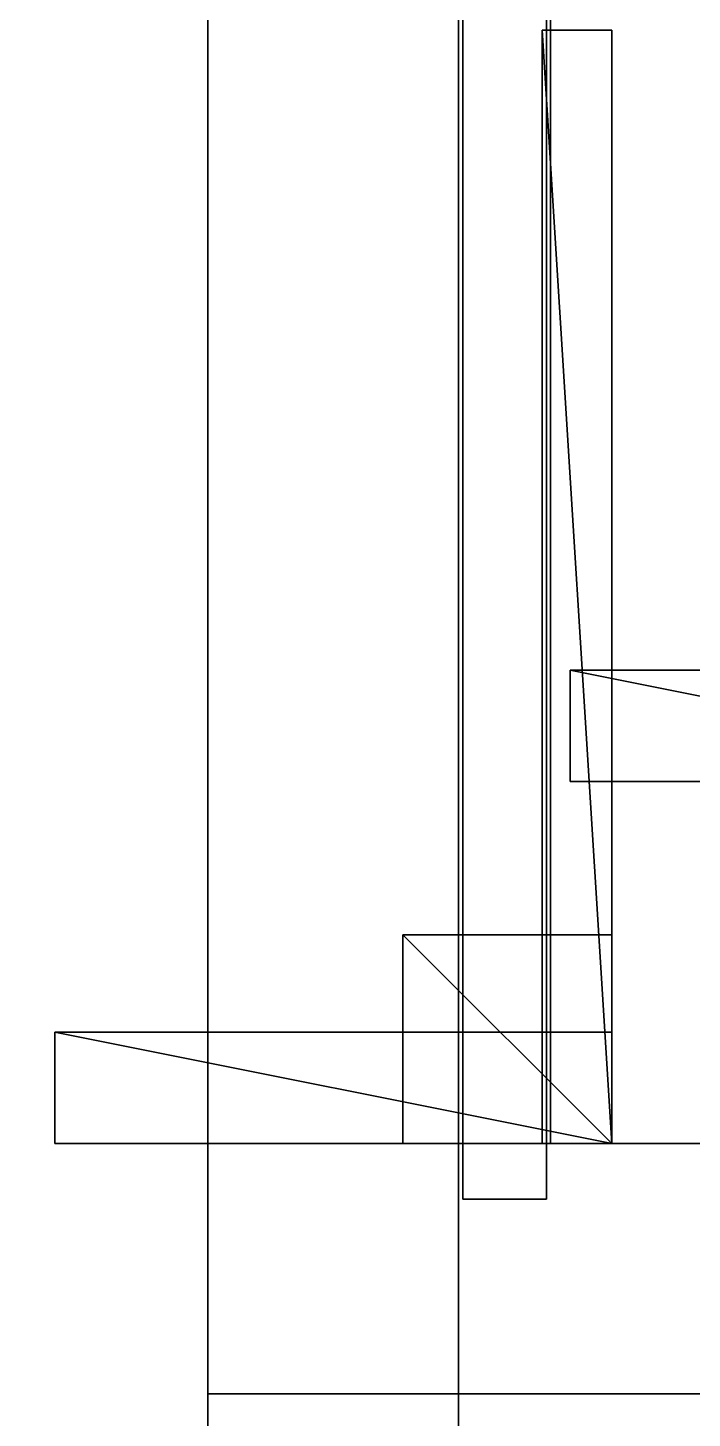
# Model space of a CAD drawing. Extents: x 0 to 3022, y -4615 to 0.
# Drawn here: x 217.1 to 264.8, y -823.1 to -723.2 of the extents above; entities that cross this region are included whole.
import ezdxf

# ---------------------------------------------------------------- set-up
doc = ezdxf.new("R2010")
doc.units = 0
for name, color, linetype in [('LAYER0', 7, 'CONTINUOUS'), ('LAYER1', 7, 'CONTINUOUS'), ('LAYER47', 253, 'CONTINUOUS'), ('LAYER53', 7, 'CONTINUOUS'), ('LAYER567', 253, 'CONTINUOUS'), ('LAYER627', 7, 'CONTINUOUS'), ('LAYER636', 7, 'CONTINUOUS'), ('LAYER637', 7, 'CONTINUOUS'), ('LAYER638', 7, 'CONTINUOUS'), ('LAYER639', 7, 'CONTINUOUS'), ('LAYER641', 2, 'CONTINUOUS'), ('LAYER642', 7, 'CONTINUOUS'), ('LAYER643', 253, 'CONTINUOUS'), ('LAYER644', 253, 'CONTINUOUS'), ('LAYER645', 253, 'CONTINUOUS'), ('LAYER646', 253, 'CONTINUOUS'), ('LAYER647', 253, 'CONTINUOUS'), ('LAYER648', 253, 'CONTINUOUS'), ('LAYER654', 7, 'CONTINUOUS'), ('LAYER660', 7, 'CONTINUOUS'), ('LAYER661', 7, 'CONTINUOUS'), ('LAYER662', 7, 'CONTINUOUS'), ('LAYER663', 7, 'CONTINUOUS'), ('LAYER800', 253, 'CONTINUOUS')]:
    doc.layers.add(name, color=color, linetype=linetype)

msp = doc.modelspace()

# ---------------------------------------------------------------- linework, layer by layer
at = {"layer": 'LAYER0', "invisible_edges": 1}
for points in [[(2992, 0), (0, -4167.22), (0, 0), (2992, 0)], [(2992, -4162.78, 5), (0, 0, 5), (0, -4167.22, 5), (2992, -4162.78, 5)], [(0, 0, 5), (2992, -4162.78, 5), (2992, 0, 5), (0, 0, 5)], [(0, -4167.22), (2992, 0), (2992, -4162.78), (0, -4167.22)]]:
    msp.add_3dface(points, dxfattribs=at)
at = {"layer": 'LAYER47', "invisible_edges": 1}
for points in [[(230, -2965.406, 1823), (700, -285.4058, 1823), (230, -285.4058, 1823), (230, -2965.406, 1823)], [(700, -285.4058, 1823), (230, -2965.406, 1823), (700, -2965.406, 1823), (700, -285.4058, 1823)], [(230, -285.4058, 1805), (230, -2965.406, 1823), (230, -285.4058, 1823), (230, -285.4058, 1805)], [(230, -2965.406, 1823), (230, -285.4058, 1805), (230, -2965.406, 1805), (230, -2965.406, 1823)], [(700, -2965.406, 1805), (230, -285.4058, 1805), (700, -285.4058, 1805), (700, -2965.406, 1805)], [(230, -285.4058, 1805), (700, -2965.406, 1805), (230, -2965.406, 1805), (230, -285.4058, 1805)]]:
    msp.add_3dface(points, dxfattribs=at)
at = {"layer": 'LAYER53', "invisible_edges": 1}
for points in [[(230, -839.4058, 1825), (700, -821.4058, 1825), (700, -839.4058, 1825), (230, -839.4058, 1825)], [(700, -821.4058, 1825), (230, -839.4058, 1825), (230, -821.4058, 1825), (700, -821.4058, 1825)], [(230, -821.4058, 2555), (700, -839.4058, 2555), (700, -821.4058, 2555), (230, -821.4058, 2555)], [(700, -839.4058, 2555), (230, -821.4058, 2555), (230, -839.4058, 2555), (700, -839.4058, 2555)], [(230, -821.4058, 2555), (230, -839.4058, 1825), (230, -839.4058, 2555), (230, -821.4058, 2555)], [(230, -839.4058, 1825), (230, -821.4058, 2555), (230, -821.4058, 1825), (230, -839.4058, 1825)], [(700, -821.4058, 1825), (230, -821.4058, 2555), (700, -821.4058, 2555), (700, -821.4058, 1825)], [(230, -821.4058, 2555), (700, -821.4058, 1825), (230, -821.4058, 1825), (230, -821.4058, 2555)]]:
    msp.add_3dface(points, dxfattribs=at)
at = {"layer": 'LAYER567'}
for points in [[(296.0002, -769.4058, 467.5), (256.0002, -769.4058, 467.5), (296.0002, -769.4058, 475.5), (296.0002, -769.4058, 467.5)], [(296.0002, -769.4058, 475.5), (256.0002, -769.4058, 467.5), (256.0002, -769.4058, 475.5), (296.0002, -769.4058, 475.5)], [(296.0002, -769.4058, 475.5), (256.0002, -769.4058, 475.5), (296.0002, -777.4058, 475.5), (296.0002, -769.4058, 475.5)], [(296.0002, -777.4058, 475.5), (256.0002, -769.4058, 475.5), (256.0002, -777.4058, 475.5), (296.0002, -777.4058, 475.5)], [(296.0002, -769.4058, 467.5), (296.0002, -777.4058, 467.5), (256.0002, -769.4058, 467.5), (296.0002, -769.4058, 467.5)], [(256.0002, -769.4058, 467.5), (296.0002, -777.4058, 467.5), (256.0002, -777.4058, 467.5), (256.0002, -769.4058, 467.5)], [(256.0002, -769.4058, 467.5), (256.0002, -777.4058, 467.5), (256.0002, -769.4058, 475.5), (256.0002, -769.4058, 467.5)], [(256.0002, -769.4058, 475.5), (256.0002, -777.4058, 467.5), (256.0002, -777.4058, 475.5), (256.0002, -769.4058, 475.5)], [(296.0002, -777.4058, 475.5), (256.0002, -777.4058, 475.5), (296.0002, -777.4058, 467.5), (296.0002, -777.4058, 475.5)], [(296.0002, -777.4058, 467.5), (256.0002, -777.4058, 475.5), (256.0002, -777.4058, 467.5), (296.0002, -777.4058, 467.5)]]:
    msp.add_3dface(points, dxfattribs=at)
at = {"layer": 'LAYER627', "invisible_edges": 1}
for points in [[(230, -303.4058, 2536), (230, -803.4058, 2416), (230, -803.4058, 2536), (230, -303.4058, 2536)], [(230, -803.4058, 2416), (230, -303.4058, 2536), (230, -303.4058, 2416), (230, -803.4058, 2416)], [(248, -303.4058, 2416), (230, -803.4058, 2416), (230, -303.4058, 2416), (248, -303.4058, 2416)], [(230, -803.4058, 2416), (248, -303.4058, 2416), (248, -803.4058, 2416), (230, -803.4058, 2416)], [(248, -803.4058, 2536), (230, -303.4058, 2536), (230, -803.4058, 2536), (248, -803.4058, 2536)], [(230, -303.4058, 2536), (248, -803.4058, 2536), (248, -303.4058, 2536), (230, -303.4058, 2536)], [(248, -303.4058, 2416), (248, -803.4058, 2536), (248, -803.4058, 2416), (248, -303.4058, 2416)], [(248, -803.4058, 2536), (248, -303.4058, 2416), (248, -303.4058, 2536), (248, -803.4058, 2536)], [(248, -803.4058, 2536), (230, -803.4058, 2416), (248, -803.4058, 2416), (248, -803.4058, 2536)], [(230, -803.4058, 2416), (248, -803.4058, 2536), (230, -803.4058, 2536), (230, -803.4058, 2416)]]:
    msp.add_3dface(points, dxfattribs=at)
at = {"layer": 'LAYER636', "invisible_edges": 1}
for points in [[(230, -803.4058, 2554), (700, -303.4058, 2554), (230, -303.4058, 2554), (230, -803.4058, 2554)], [(700, -303.4058, 2554), (230, -803.4058, 2554), (700, -803.4058, 2554), (700, -303.4058, 2554)], [(230, -303.4058, 2536), (230, -803.4058, 2554), (230, -303.4058, 2554), (230, -303.4058, 2536)], [(230, -803.4058, 2554), (230, -303.4058, 2536), (230, -803.4058, 2536), (230, -803.4058, 2554)], [(700, -803.4058, 2536), (230, -303.4058, 2536), (700, -303.4058, 2536), (700, -803.4058, 2536)], [(230, -303.4058, 2536), (700, -803.4058, 2536), (230, -803.4058, 2536), (230, -303.4058, 2536)], [(230, -803.4058, 2554), (700, -803.4058, 2536), (700, -803.4058, 2554), (230, -803.4058, 2554)], [(700, -803.4058, 2536), (230, -803.4058, 2554), (230, -803.4058, 2536), (700, -803.4058, 2536)]]:
    msp.add_3dface(points, dxfattribs=at)
at = {"layer": 'LAYER637', "invisible_edges": 1}
for points in [[(230, -303.4058, 1826), (700, -803.4058, 1826), (230, -803.4058, 1826), (230, -303.4058, 1826)], [(700, -803.4058, 1826), (230, -303.4058, 1826), (700, -303.4058, 1826), (700, -803.4058, 1826)], [(230, -803.4058, 1844), (230, -303.4058, 1826), (230, -803.4058, 1826), (230, -803.4058, 1844)], [(230, -303.4058, 1826), (230, -803.4058, 1844), (230, -303.4058, 1844), (230, -303.4058, 1826)], [(700, -303.4058, 1844), (230, -803.4058, 1844), (700, -803.4058, 1844), (700, -303.4058, 1844)], [(230, -803.4058, 1844), (700, -303.4058, 1844), (230, -303.4058, 1844), (230, -803.4058, 1844)], [(230, -803.4058, 1844), (700, -803.4058, 1826), (700, -803.4058, 1844), (230, -803.4058, 1844)], [(700, -803.4058, 1826), (230, -803.4058, 1844), (230, -803.4058, 1826), (700, -803.4058, 1826)]]:
    msp.add_3dface(points, dxfattribs=at)
at = {"layer": 'LAYER638', "invisible_edges": 1}
for points in [[(248.3, -807.4058, 1840), (248.3, -299.4058, 2540), (248.3, -299.4058, 1840), (248.3, -807.4058, 1840)], [(248.3, -299.4058, 2540), (248.3, -807.4058, 1840), (248.3, -807.4058, 2540), (248.3, -299.4058, 2540)], [(254.3, -807.4058, 2540), (248.3, -299.4058, 2540), (248.3, -807.4058, 2540), (254.3, -807.4058, 2540)], [(248.3, -299.4058, 2540), (254.3, -807.4058, 2540), (254.3, -299.4058, 2540), (248.3, -299.4058, 2540)], [(254.3, -299.4058, 1840), (248.3, -807.4058, 1840), (248.3, -299.4058, 1840), (254.3, -299.4058, 1840)], [(248.3, -807.4058, 1840), (254.3, -299.4058, 1840), (254.3, -807.4058, 1840), (248.3, -807.4058, 1840)], [(254.3, -807.4058, 2540), (254.3, -299.4058, 1840), (254.3, -299.4058, 2540), (254.3, -807.4058, 2540)], [(254.3, -299.4058, 1840), (254.3, -807.4058, 2540), (254.3, -807.4058, 1840), (254.3, -299.4058, 1840)], [(248.3, -807.4058, 1840), (254.3, -807.4058, 2540), (248.3, -807.4058, 2540), (248.3, -807.4058, 1840)], [(254.3, -807.4058, 2540), (248.3, -807.4058, 1840), (254.3, -807.4058, 1840), (254.3, -807.4058, 2540)]]:
    msp.add_3dface(points, dxfattribs=at)
at = {"layer": 'LAYER639', "invisible_edges": 1}
for points in [[(230, -803.4058, 2555), (700, -803.4058, 1825), (230, -803.4058, 1825), (230, -803.4058, 2555)], [(700, -803.4058, 1825), (230, -803.4058, 2555), (700, -803.4058, 2555), (700, -803.4058, 1825)], [(230, -821.4058, 1825), (700, -803.4058, 1825), (700, -821.4058, 1825), (230, -821.4058, 1825)], [(700, -803.4058, 1825), (230, -821.4058, 1825), (230, -803.4058, 1825), (700, -803.4058, 1825)], [(230, -803.4058, 2555), (700, -821.4058, 2555), (700, -803.4058, 2555), (230, -803.4058, 2555)], [(700, -821.4058, 2555), (230, -803.4058, 2555), (230, -821.4058, 2555), (700, -821.4058, 2555)], [(230, -821.4058, 1825), (230, -803.4058, 2555), (230, -803.4058, 1825), (230, -821.4058, 1825)], [(230, -803.4058, 2555), (230, -821.4058, 1825), (230, -821.4058, 2555), (230, -803.4058, 2555)], [(700, -821.4058, 2555), (230, -821.4058, 1825), (700, -821.4058, 1825), (700, -821.4058, 2555)], [(230, -821.4058, 1825), (700, -821.4058, 2555), (230, -821.4058, 2555), (230, -821.4058, 1825)]]:
    msp.add_3dface(points, dxfattribs=at)
at = {"layer": 'LAYER641'}
for points in [[(259, -723.4058, 2490), (254, -723.4058, 2490), (259, -723.4058, 2513), (259, -723.4058, 2490)], [(259, -723.4058, 2513), (254, -723.4058, 2490), (254, -723.4058, 2513), (259, -723.4058, 2513)], [(259, -723.4058, 2513), (254, -723.4058, 2513), (259, -803.4058, 2513), (259, -723.4058, 2513)], [(259, -803.4058, 2513), (254, -723.4058, 2513), (254, -803.4058, 2513), (259, -803.4058, 2513)], [(259, -723.4058, 2490), (259, -803.4058, 2490), (254, -723.4058, 2490), (259, -723.4058, 2490)], [(254, -723.4058, 2490), (259, -803.4058, 2490), (254, -803.4058, 2490), (254, -723.4058, 2490)], [(254, -723.4058, 2490), (254, -803.4058, 2490), (254, -723.4058, 2513), (254, -723.4058, 2490)], [(254, -723.4058, 2513), (254, -803.4058, 2490), (254, -803.4058, 2513), (254, -723.4058, 2513)], [(259, -723.4058, 2513), (259, -803.4058, 2513), (259, -723.4058, 2490), (259, -723.4058, 2513)], [(259, -723.4058, 2490), (259, -803.4058, 2513), (259, -803.4058, 2490), (259, -723.4058, 2490)], [(259, -803.4058, 2513), (254, -803.4058, 2513), (259, -803.4058, 2490), (259, -803.4058, 2513)], [(259, -803.4058, 2490), (254, -803.4058, 2513), (254, -803.4058, 2490), (259, -803.4058, 2490)]]:
    msp.add_3dface(points, dxfattribs=at)
at = {"layer": 'LAYER642', "invisible_edges": 1}
for points in [[(254, -803.4058, 2513), (259, -723.4058, 2513), (254, -723.4058, 2513), (254, -803.4058, 2513)], [(259, -723.4058, 2513), (254, -803.4058, 2513), (259, -803.4058, 2513), (259, -723.4058, 2513)], [(254, -723.4058, 2490), (259, -723.4058, 2513), (259, -723.4058, 2490), (254, -723.4058, 2490)], [(259, -723.4058, 2513), (254, -723.4058, 2490), (254, -723.4058, 2513), (259, -723.4058, 2513)], [(259, -803.4058, 2490), (254, -723.4058, 2490), (259, -723.4058, 2490), (259, -803.4058, 2490)], [(254, -723.4058, 2490), (259, -803.4058, 2490), (254, -803.4058, 2490), (254, -723.4058, 2490)], [(254, -723.4058, 2490), (254, -803.4058, 2513), (254, -723.4058, 2513), (254, -723.4058, 2490)], [(254, -803.4058, 2513), (254, -723.4058, 2490), (254, -803.4058, 2490), (254, -803.4058, 2513)], [(259, -803.4058, 2490), (259, -723.4058, 2513), (259, -803.4058, 2513), (259, -803.4058, 2490)], [(259, -723.4058, 2513), (259, -803.4058, 2490), (259, -723.4058, 2490), (259, -723.4058, 2513)], [(254, -803.4058, 2513), (259, -803.4058, 2490), (259, -803.4058, 2513), (254, -803.4058, 2513)], [(259, -803.4058, 2490), (254, -803.4058, 2513), (254, -803.4058, 2490), (259, -803.4058, 2490)]]:
    msp.add_3dface(points, dxfattribs=at)
at = {"layer": 'LAYER643'}
for points in [[(259, -788.4058, 2498), (244, -788.4058, 2498), (259, -788.4058, 2513), (259, -788.4058, 2498)], [(259, -788.4058, 2513), (244, -788.4058, 2498), (244, -788.4058, 2513), (259, -788.4058, 2513)], [(259, -788.4058, 2513), (244, -788.4058, 2513), (259, -803.4058, 2513), (259, -788.4058, 2513)], [(259, -803.4058, 2513), (244, -788.4058, 2513), (244, -803.4058, 2513), (259, -803.4058, 2513)], [(259, -788.4058, 2498), (259, -803.4058, 2498), (244, -788.4058, 2498), (259, -788.4058, 2498)], [(244, -788.4058, 2498), (259, -803.4058, 2498), (244, -803.4058, 2498), (244, -788.4058, 2498)], [(244, -788.4058, 2498), (244, -803.4058, 2498), (244, -788.4058, 2513), (244, -788.4058, 2498)], [(244, -788.4058, 2513), (244, -803.4058, 2498), (244, -803.4058, 2513), (244, -788.4058, 2513)], [(259, -788.4058, 2513), (259, -803.4058, 2513), (259, -788.4058, 2498), (259, -788.4058, 2513)], [(259, -788.4058, 2498), (259, -803.4058, 2513), (259, -803.4058, 2498), (259, -788.4058, 2498)], [(259, -803.4058, 2513), (244, -803.4058, 2513), (259, -803.4058, 2498), (259, -803.4058, 2513)], [(259, -803.4058, 2498), (244, -803.4058, 2513), (244, -803.4058, 2498), (259, -803.4058, 2498)]]:
    msp.add_3dface(points, dxfattribs=at)
at = {"layer": 'LAYER644'}
for points in [[(259, -788.4058, 2498), (244, -788.4058, 2498), (259, -788.4058, 2513), (259, -788.4058, 2498)], [(259, -788.4058, 2513), (244, -788.4058, 2498), (244, -788.4058, 2513), (259, -788.4058, 2513)], [(259, -788.4058, 2513), (244, -788.4058, 2513), (259, -803.4058, 2513), (259, -788.4058, 2513)], [(259, -803.4058, 2513), (244, -788.4058, 2513), (244, -803.4058, 2513), (259, -803.4058, 2513)], [(259, -788.4058, 2498), (259, -803.4058, 2498), (244, -788.4058, 2498), (259, -788.4058, 2498)], [(244, -788.4058, 2498), (259, -803.4058, 2498), (244, -803.4058, 2498), (244, -788.4058, 2498)], [(244, -788.4058, 2498), (244, -803.4058, 2498), (244, -788.4058, 2513), (244, -788.4058, 2498)], [(244, -788.4058, 2513), (244, -803.4058, 2498), (244, -803.4058, 2513), (244, -788.4058, 2513)], [(259, -788.4058, 2513), (259, -803.4058, 2513), (259, -788.4058, 2498), (259, -788.4058, 2513)], [(259, -788.4058, 2498), (259, -803.4058, 2513), (259, -803.4058, 2498), (259, -788.4058, 2498)], [(259, -803.4058, 2513), (244, -803.4058, 2513), (259, -803.4058, 2498), (259, -803.4058, 2513)], [(259, -803.4058, 2498), (244, -803.4058, 2513), (244, -803.4058, 2498), (259, -803.4058, 2498)]]:
    msp.add_3dface(points, dxfattribs=at)
at = {"layer": 'LAYER645'}
for points in [[(259, -788.4058, 2498), (244, -788.4058, 2498), (259, -788.4058, 2513), (259, -788.4058, 2498)], [(259, -788.4058, 2513), (244, -788.4058, 2498), (244, -788.4058, 2513), (259, -788.4058, 2513)], [(259, -788.4058, 2513), (244, -788.4058, 2513), (259, -803.4058, 2513), (259, -788.4058, 2513)], [(259, -803.4058, 2513), (244, -788.4058, 2513), (244, -803.4058, 2513), (259, -803.4058, 2513)], [(259, -788.4058, 2498), (259, -803.4058, 2498), (244, -788.4058, 2498), (259, -788.4058, 2498)], [(244, -788.4058, 2498), (259, -803.4058, 2498), (244, -803.4058, 2498), (244, -788.4058, 2498)], [(244, -788.4058, 2498), (244, -803.4058, 2498), (244, -788.4058, 2513), (244, -788.4058, 2498)], [(244, -788.4058, 2513), (244, -803.4058, 2498), (244, -803.4058, 2513), (244, -788.4058, 2513)], [(259, -788.4058, 2513), (259, -803.4058, 2513), (259, -788.4058, 2498), (259, -788.4058, 2513)], [(259, -788.4058, 2498), (259, -803.4058, 2513), (259, -803.4058, 2498), (259, -788.4058, 2498)], [(259, -803.4058, 2513), (244, -803.4058, 2513), (259, -803.4058, 2498), (259, -803.4058, 2513)], [(259, -803.4058, 2498), (244, -803.4058, 2513), (244, -803.4058, 2498), (259, -803.4058, 2498)]]:
    msp.add_3dface(points, dxfattribs=at)
at = {"layer": 'LAYER646'}
for points in [[(259, -788.4058, 2498), (244, -788.4058, 2498), (259, -788.4058, 2513), (259, -788.4058, 2498)], [(259, -788.4058, 2513), (244, -788.4058, 2498), (244, -788.4058, 2513), (259, -788.4058, 2513)], [(259, -788.4058, 2513), (244, -788.4058, 2513), (259, -803.4058, 2513), (259, -788.4058, 2513)], [(259, -803.4058, 2513), (244, -788.4058, 2513), (244, -803.4058, 2513), (259, -803.4058, 2513)], [(259, -788.4058, 2498), (259, -803.4058, 2498), (244, -788.4058, 2498), (259, -788.4058, 2498)], [(244, -788.4058, 2498), (259, -803.4058, 2498), (244, -803.4058, 2498), (244, -788.4058, 2498)], [(244, -788.4058, 2498), (244, -803.4058, 2498), (244, -788.4058, 2513), (244, -788.4058, 2498)], [(244, -788.4058, 2513), (244, -803.4058, 2498), (244, -803.4058, 2513), (244, -788.4058, 2513)], [(259, -788.4058, 2513), (259, -803.4058, 2513), (259, -788.4058, 2498), (259, -788.4058, 2513)], [(259, -788.4058, 2498), (259, -803.4058, 2513), (259, -803.4058, 2498), (259, -788.4058, 2498)], [(259, -803.4058, 2513), (244, -803.4058, 2513), (259, -803.4058, 2498), (259, -803.4058, 2513)], [(259, -803.4058, 2498), (244, -803.4058, 2513), (244, -803.4058, 2498), (259, -803.4058, 2498)]]:
    msp.add_3dface(points, dxfattribs=at)
at = {"layer": 'LAYER647'}
for points in [[(259, -795.4058, 2505), (219, -795.4058, 2505), (259, -795.4058, 2513), (259, -795.4058, 2505)], [(259, -795.4058, 2513), (219, -795.4058, 2505), (219, -795.4058, 2513), (259, -795.4058, 2513)], [(259, -795.4058, 2513), (219, -795.4058, 2513), (259, -803.4058, 2513), (259, -795.4058, 2513)], [(259, -803.4058, 2513), (219, -795.4058, 2513), (219, -803.4058, 2513), (259, -803.4058, 2513)], [(259, -795.4058, 2505), (259, -803.4058, 2505), (219, -795.4058, 2505), (259, -795.4058, 2505)], [(219, -795.4058, 2505), (259, -803.4058, 2505), (219, -803.4058, 2505), (219, -795.4058, 2505)], [(219, -795.4058, 2505), (219, -803.4058, 2505), (219, -795.4058, 2513), (219, -795.4058, 2505)], [(219, -795.4058, 2513), (219, -803.4058, 2505), (219, -803.4058, 2513), (219, -795.4058, 2513)], [(259, -795.4058, 2513), (259, -803.4058, 2513), (259, -795.4058, 2505), (259, -795.4058, 2513)], [(259, -795.4058, 2505), (259, -803.4058, 2513), (259, -803.4058, 2505), (259, -795.4058, 2505)], [(259, -803.4058, 2513), (219, -803.4058, 2513), (259, -803.4058, 2505), (259, -803.4058, 2513)], [(259, -803.4058, 2505), (219, -803.4058, 2513), (219, -803.4058, 2505), (259, -803.4058, 2505)]]:
    msp.add_3dface(points, dxfattribs=at)
at = {"layer": 'LAYER648'}
for points in [[(259, -723.4058, 2497), (254, -723.4058, 2497), (259, -723.4058, 2513), (259, -723.4058, 2497)], [(259, -723.4058, 2513), (254, -723.4058, 2497), (254, -723.4058, 2513), (259, -723.4058, 2513)], [(259, -723.4058, 2513), (254, -723.4058, 2513), (259, -803.4058, 2513), (259, -723.4058, 2513)], [(259, -803.4058, 2513), (254, -723.4058, 2513), (254, -803.4058, 2513), (259, -803.4058, 2513)], [(259, -723.4058, 2497), (259, -803.4058, 2497), (254, -723.4058, 2497), (259, -723.4058, 2497)], [(254, -723.4058, 2497), (259, -803.4058, 2497), (254, -803.4058, 2497), (254, -723.4058, 2497)], [(254, -723.4058, 2497), (254, -803.4058, 2497), (254, -723.4058, 2513), (254, -723.4058, 2497)], [(254, -723.4058, 2513), (254, -803.4058, 2497), (254, -803.4058, 2513), (254, -723.4058, 2513)], [(259, -723.4058, 2513), (259, -803.4058, 2513), (259, -723.4058, 2497), (259, -723.4058, 2513)], [(259, -723.4058, 2497), (259, -803.4058, 2513), (259, -803.4058, 2497), (259, -723.4058, 2497)], [(259, -803.4058, 2513), (254, -803.4058, 2513), (259, -803.4058, 2497), (259, -803.4058, 2513)], [(259, -803.4058, 2497), (254, -803.4058, 2513), (254, -803.4058, 2497), (259, -803.4058, 2497)]]:
    msp.add_3dface(points, dxfattribs=at)
at = {"layer": 'LAYER654', "invisible_edges": 1}
for points in [[(254.6, -303.4058, 2181), (680, -803.4058, 2181), (254.6, -803.4058, 2181), (254.6, -303.4058, 2181)], [(680, -803.4058, 2181), (254.6, -303.4058, 2181), (680, -303.4058, 2181), (680, -803.4058, 2181)], [(254.6, -803.4058, 2199), (254.6, -303.4058, 2181), (254.6, -803.4058, 2181), (254.6, -803.4058, 2199)], [(254.6, -303.4058, 2181), (254.6, -803.4058, 2199), (254.6, -303.4058, 2199), (254.6, -303.4058, 2181)], [(680, -303.4058, 2199), (254.6, -803.4058, 2199), (680, -803.4058, 2199), (680, -303.4058, 2199)], [(254.6, -803.4058, 2199), (680, -303.4058, 2199), (254.6, -303.4058, 2199), (254.6, -803.4058, 2199)], [(254.6, -803.4058, 2199), (680, -803.4058, 2181), (680, -803.4058, 2199), (254.6, -803.4058, 2199)], [(680, -803.4058, 2181), (254.6, -803.4058, 2199), (254.6, -803.4058, 2181), (680, -803.4058, 2181)]]:
    msp.add_3dface(points, dxfattribs=at)
at = {"layer": 'LAYER660', "invisible_edges": 1}
for points in [[(230, -150, 5), (150, -4017, 5), (150, -150, 5), (230, -150, 5)], [(150, -4017, 5), (230, -150, 5), (230, -4017, 5), (150, -4017, 5)], [(230, -4017, 2611), (150, -150, 2611), (150, -4017, 2611), (230, -4017, 2611)], [(150, -150, 2611), (230, -4017, 2611), (230, -150, 2611), (150, -150, 2611)], [(230, -150, 5), (230, -4017, 2611), (230, -4017, 5), (230, -150, 5)], [(230, -4017, 2611), (230, -150, 5), (230, -150, 2611), (230, -4017, 2611)]]:
    msp.add_3dface(points, dxfattribs=at)
at = {"layer": 'LAYER661', "invisible_edges": 1}
for points in [[(230, -285.4063, 1805), (230, -2985.406, 1750), (230, -2985.406, 1805), (230, -285.4063, 1805)], [(230, -2985.406, 1750), (230, -285.4063, 1805), (230, -285.4063, 1750), (230, -2985.406, 1750)], [(248, -285.4063, 1735), (230, -2985.406, 1750), (230, -285.4063, 1750), (248, -285.4063, 1735)], [(230, -2985.406, 1750), (248, -285.4063, 1735), (248, -2985.406, 1735), (230, -2985.406, 1750)], [(248, -2985.406, 1805), (230, -285.4063, 1805), (230, -2985.406, 1805), (248, -2985.406, 1805)], [(230, -285.4063, 1805), (248, -2985.406, 1805), (248, -285.4063, 1805), (230, -285.4063, 1805)], [(248, -285.4063, 1735), (248, -2985.406, 1805), (248, -2985.406, 1735), (248, -285.4063, 1735)], [(248, -2985.406, 1805), (248, -285.4063, 1735), (248, -285.4063, 1805), (248, -2985.406, 1805)]]:
    msp.add_3dface(points, dxfattribs=at)
at = {"layer": 'LAYER662', "invisible_edges": 1}
for points in [[(230, -285.4063, 1751), (248, -2985.406, 1736), (248, -285.4063, 1736), (230, -285.4063, 1751)], [(248, -2985.406, 1736), (230, -285.4063, 1751), (230, -2985.406, 1751), (248, -2985.406, 1736)], [(230, -2985.406, 1681), (248, -285.4063, 1681), (248, -2985.406, 1681), (230, -2985.406, 1681)], [(248, -285.4063, 1681), (230, -2985.406, 1681), (230, -285.4063, 1681), (248, -285.4063, 1681)], [(230, -285.4063, 1751), (230, -2985.406, 1681), (230, -2985.406, 1751), (230, -285.4063, 1751)], [(230, -2985.406, 1681), (230, -285.4063, 1751), (230, -285.4063, 1681), (230, -2985.406, 1681)], [(248, -285.4063, 1681), (248, -2985.406, 1736), (248, -2985.406, 1681), (248, -285.4063, 1681)], [(248, -2985.406, 1736), (248, -285.4063, 1681), (248, -285.4063, 1736), (248, -2985.406, 1736)]]:
    msp.add_3dface(points, dxfattribs=at)
at = {"layer": 'LAYER663', "invisible_edges": 1}
for points in [[(230, -295.4063, 105), (230, -2965.406, 5), (230, -2965.406, 105), (230, -295.4063, 105)], [(230, -2965.406, 5), (230, -295.4063, 105), (230, -295.4063, 5), (230, -2965.406, 5)], [(248, -295.4063, 5), (230, -2965.406, 5), (230, -295.4063, 5), (248, -295.4063, 5)], [(230, -2965.406, 5), (248, -295.4063, 5), (248, -2965.406, 5), (230, -2965.406, 5)], [(248, -2965.406, 105), (230, -295.4063, 105), (230, -2965.406, 105), (248, -2965.406, 105)], [(230, -295.4063, 105), (248, -2965.406, 105), (248, -295.4063, 105), (230, -295.4063, 105)], [(248, -295.4063, 5), (248, -2965.406, 105), (248, -2965.406, 5), (248, -295.4063, 5)], [(248, -2965.406, 105), (248, -295.4063, 5), (248, -295.4063, 105), (248, -2965.406, 105)]]:
    msp.add_3dface(points, dxfattribs=at)
at = {"layer": 'LAYER800', "invisible_edges": 1}
for points in [[(248.0001, -1555.406, 1805), (248.0001, -281.4063, 5), (248.0001, -1555.406, 5), (248.0001, -1555.406, 1805)], [(248.0001, -281.4063, 5), (248.0001, -1555.406, 1805), (248.0001, -281.4063, 1805), (248.0001, -281.4063, 5)], [(266.0001, -1555.406, 5), (248.0001, -281.4063, 5), (266.0001, -281.4063, 5), (266.0001, -1555.406, 5)], [(248.0001, -281.4063, 5), (266.0001, -1555.406, 5), (248.0001, -1555.406, 5), (248.0001, -281.4063, 5)], [(248.0001, -1555.406, 1805), (266.0001, -281.4063, 1805), (248.0001, -281.4063, 1805), (248.0001, -1555.406, 1805)], [(266.0001, -281.4063, 1805), (248.0001, -1555.406, 1805), (266.0001, -1555.406, 1805), (266.0001, -281.4063, 1805)]]:
    msp.add_3dface(points, dxfattribs=at)

# ---------------------------------------------------------------- meshes
at = {"layer": 'LAYER1'}
mesh = msp.add_polymesh((5, 2), dxfattribs=at)
for k, corner in enumerate([(2842, -150, 2611), (150, -150, 2611), (2842, -4013, 2611), (2842, -150, 2611), (150, -4017, 2611), (2842, -4013, 2611), (150, -150, 2611), (150, -4017, 2611), (0, 0, 2611), (0, -4167.223, 2611)]):
    mesh.set_mesh_vertex(divmod(k, 2), corner)

doc.saveas('drawing.dxf')
